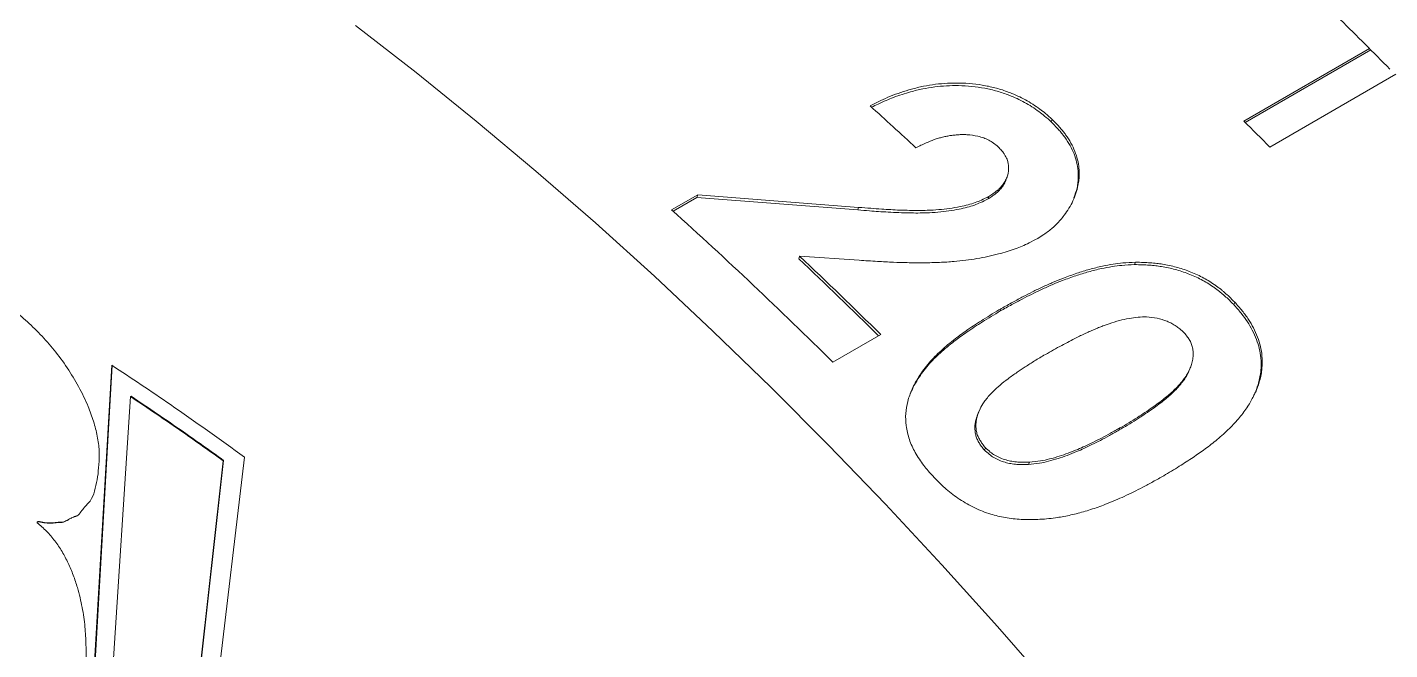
# Model space of a CAD drawing. Header units: inches. Extents: x 0.1 to 10.9, y 0 to 8.5.
# Drawn here: x 9.3516 to 9.6139, y 7.2176 to 7.3374 of the extents above; entities that cross this region are included whole.
import ezdxf

# ---------------------------------------------------------------- set-up
doc = ezdxf.new("R2010")
doc.units = ezdxf.units.IN
doc.header["$MEASUREMENT"] = 0

msp = doc.modelspace()

# ---------------------------------------------------------------- linework, layer by layer
at = {"color": 7, "linetype": 'Continuous', "lineweight": 18}
for p, q in [((9.58581, 7.31928), (9.61001, 7.33325)), ((9.58605, 7.31905), (9.61024, 7.33301)), ((9.61505, 7.32831), (9.5908, 7.31431)), ((9.54892, 7.31962), (9.54875, 7.31913)), ((9.54009, 7.30813), (9.54026, 7.30862)), ((9.47566, 7.30222), (9.48069, 7.30512)), ((9.47595, 7.30196), (9.48055, 7.30461)), ((9.48069, 7.30512), (9.48055, 7.30461)), ((9.48055, 7.30461), (9.5115, 7.30222)), ((9.48069, 7.30512), (9.51166, 7.30271)), ((9.53673, 7.30481), (9.53657, 7.30432)), ((9.51166, 7.30271), (9.5115, 7.30222)), ((9.50031, 7.29331), (9.50015, 7.29282)), ((9.51175, 7.29253), (9.50031, 7.29331)), ((9.56495, 7.29216), (9.56476, 7.29169)), ((9.53911, 7.28323), (9.53893, 7.28277)), ((9.58405, 7.28448), (9.58385, 7.28403)), ((9.51592, 7.27823), (9.50671, 7.27292)), ((9.36792, 7.27232), (9.36398, 7.20469)), ((9.36801, 7.27226), (9.36408, 7.20475)), ((9.5751, 7.27095), (9.57531, 7.27139)), ((9.36738, 7.20254), (9.37154, 7.26629)), ((9.37164, 7.26635), (9.37154, 7.26629)), ((9.53487, 7.26358), (9.53467, 7.26312)), ((9.56176, 7.25982), (9.56197, 7.26026)), ((9.53588, 7.25602), (9.53608, 7.25647)), ((9.38933, 7.25396), (9.384, 7.20609)), ((9.38943, 7.25403), (9.3841, 7.20615)), ((9.38767, 7.20604), (9.39347, 7.25462)), ((9.38943, 7.25403), (9.38933, 7.25396)), ((9.54435, 7.25324), (9.54456, 7.25368)), ((9.35367, 7.24229), (9.35356, 7.24223)), ((9.35356, 7.24223), (9.35356, 7.24203)), ((9.36002, 7.2429), (9.35989, 7.24282))]:
    msp.add_line(p, q, dxfattribs=at)
at = {"color": 7, "linetype": 'Continuous', "lineweight": 18, "flags": 128}
msp.add_lwpolyline([(9.61875, 7.11882), (9.60929, 7.13243), (9.59965, 7.14586), (9.58984, 7.15909), (9.57986, 7.17213), (9.56972, 7.18495), (9.55942, 7.19755), (9.54898, 7.20993), (9.5384, 7.22206), (9.52768, 7.23396), (9.51684, 7.24559), (9.50587, 7.25697), (9.4948, 7.26808), (9.48363, 7.27891), (9.47236, 7.28946), (9.461, 7.29971), (9.44956, 7.30967), (9.43805, 7.31932), (9.42648, 7.32866), (9.41485, 7.33769)], dxfattribs=at)
at = {"color": 7, "linetype": 'Continuous', "lineweight": 18}
for centre, radius, start, end in [((8.94709, 6.67233), 0.93609, 44.57554, 45.39912), ((8.93811, 6.68412), 0.85947, 47.1435, 47.94198), ((8.94443, 6.67066), 0.91219, 44.87939, 45.32142), ((8.88837, 6.6488), 0.87856, 45.26661, 48.05085), ((8.88719, 6.64337), 0.8935, 45.27838, 46.66993), ((8.88786, 6.64375), 0.8923, 45.29956, 46.66999)]:
    msp.add_arc(centre, radius, start, end, dxfattribs=at)
for points, knots in [([(9.51386, 7.32225), (9.51455, 7.3226), (9.51583, 7.32323), (9.5178, 7.3241), (9.51975, 7.32483), (9.52187, 7.32548), (9.52409, 7.32601), (9.52641, 7.3264), (9.52872, 7.32661), (9.53111, 7.32665), (9.53357, 7.32651), (9.53606, 7.32615), (9.53847, 7.32559), (9.54054, 7.32489), (9.5423, 7.32414), (9.54378, 7.3234), (9.5452, 7.32256), (9.54648, 7.32169), (9.54773, 7.3207), (9.54849, 7.32001), (9.54892, 7.31962)], [0, 0, 0, 0, 0.069778, 0.128243, 0.190171, 0.250031, 0.316117, 0.379505, 0.440643, 0.500031, 0.565713, 0.628703, 0.689832, 0.750008, 0.79192, 0.833473, 0.874991, 0.917577, 0.953698, 1, 1, 1, 1]), ([(9.51417, 7.32197), (9.51458, 7.32217), (9.51549, 7.32263), (9.51688, 7.32326), (9.51842, 7.32389), (9.51999, 7.32445), (9.52187, 7.32501), (9.52395, 7.32551), (9.52626, 7.32589), (9.52857, 7.32611), (9.53097, 7.32615), (9.53342, 7.326), (9.53591, 7.32565), (9.53831, 7.32509), (9.54039, 7.32439), (9.54215, 7.32365), (9.54363, 7.32291), (9.54504, 7.32207), (9.54632, 7.32119), (9.54757, 7.32021), (9.54833, 7.31952), (9.54875, 7.31913)], [0, 0, 0, 0, 0.04233, 0.09258, 0.137598, 0.189989, 0.238656, 0.305797, 0.370183, 0.432268, 0.492559, 0.559268, 0.623224, 0.68527, 0.746329, 0.788885, 0.831052, 0.87316, 0.916399, 0.953039, 1, 1, 1, 1]), ([(9.54892, 7.31962), (9.54919, 7.31934), (9.54972, 7.3188), (9.55043, 7.31803), (9.55102, 7.31734), (9.55175, 7.31637), (9.55255, 7.3151), (9.55332, 7.31349), (9.55384, 7.31186), (9.55408, 7.3104), (9.55414, 7.30912), (9.55407, 7.30802), (9.5538, 7.30626), (9.55301, 7.30389), (9.55169, 7.30174), (9.55052, 7.30031), (9.54976, 7.29948), (9.54899, 7.29875), (9.54818, 7.29808), (9.54723, 7.29742), (9.54653, 7.29697), (9.54614, 7.29672)], [0, 0, 0, 0, 0.037355, 0.070603, 0.099789, 0.124984, 0.188474, 0.249973, 0.310879, 0.372276, 0.413929, 0.456436, 0.50003, 0.621929, 0.748087, 0.791665, 0.834249, 0.874964, 0.910464, 0.950456, 1, 1, 1, 1]), ([(9.54875, 7.31913), (9.54903, 7.31885), (9.54956, 7.31831), (9.55027, 7.31754), (9.55086, 7.31685), (9.55159, 7.31589), (9.55238, 7.31462), (9.55316, 7.313), (9.55367, 7.31137), (9.55391, 7.30992), (9.55396, 7.30864), (9.5539, 7.30754), (9.5537, 7.30615), (9.55333, 7.30518), (9.55309, 7.30457)], [0, 0, 0, 0, 0.064659, 0.1222, 0.172704, 0.216292, 0.326214, 0.432614, 0.538075, 0.644379, 0.716492, 0.790081, 0.865549, 1, 1, 1, 1]), ([(9.53853, 7.31435), (9.53823, 7.31459), (9.53767, 7.31506), (9.53673, 7.31565), (9.53572, 7.31609), (9.53431, 7.3165), (9.53296, 7.31668), (9.53176, 7.31671), (9.53099, 7.31669), (9.53021, 7.31663), (9.52942, 7.31654), (9.52862, 7.3164), (9.52782, 7.31622), (9.52701, 7.316), (9.52593, 7.31565), (9.52447, 7.31505), (9.52334, 7.31449), (9.52269, 7.31416)], [0, 0, 0, 0, 0.067513, 0.126937, 0.185669, 0.24822, 0.367298, 0.409705, 0.453789, 0.499735, 0.546284, 0.594432, 0.644332, 0.696119, 0.749915, 0.857349, 1, 1, 1, 1]), ([(9.53673, 7.30481), (9.53698, 7.30497), (9.53745, 7.30527), (9.53808, 7.30573), (9.5386, 7.30616), (9.53913, 7.30668), (9.53963, 7.30733), (9.54008, 7.30812), (9.54044, 7.30912), (9.54058, 7.3101), (9.54049, 7.31104), (9.54034, 7.31165), (9.54014, 7.31218), (9.53991, 7.31264), (9.5396, 7.31313), (9.53914, 7.3137), (9.53875, 7.31411), (9.53853, 7.31435)], [0, 0, 0, 0, 0.07393, 0.140117, 0.19872, 0.249971, 0.336471, 0.419427, 0.49999, 0.629579, 0.690506, 0.749886, 0.792375, 0.833943, 0.874963, 0.927106, 1, 1, 1, 1]), ([(9.53657, 7.30432), (9.53681, 7.30448), (9.53728, 7.30478), (9.53791, 7.30524), (9.53844, 7.30567), (9.53896, 7.3062), (9.53946, 7.30685), (9.53987, 7.30753), (9.54002, 7.30798), (9.54007, 7.30814)], [0, 0, 0, 0, 0.1573619, 0.2987069, 0.4243875, 0.5349061, 0.7200401, 0.8975158, 1, 1, 1, 1]), ([(9.5115, 7.30222), (9.51226, 7.30216), (9.51359, 7.30205), (9.51555, 7.3019), (9.51743, 7.30178), (9.51937, 7.30169), (9.52128, 7.30163), (9.52305, 7.30161), (9.52492, 7.30165), (9.52691, 7.30176), (9.52902, 7.302), (9.5309, 7.30232), (9.53253, 7.3027), (9.53391, 7.30311), (9.53524, 7.30366), (9.53609, 7.30408), (9.53657, 7.30432)], [0, 0, 0, 0, 0.085608, 0.149943, 0.220739, 0.297779, 0.369969, 0.437363, 0.500025, 0.585856, 0.66905, 0.749977, 0.81493, 0.874996, 0.929436, 1, 1, 1, 1]), ([(9.51166, 7.30271), (9.51245, 7.30265), (9.51393, 7.30253), (9.51599, 7.30238), (9.51784, 7.30226), (9.51963, 7.30217), (9.52144, 7.30212), (9.52321, 7.3021), (9.52509, 7.30214), (9.52708, 7.30225), (9.52918, 7.30248), (9.53106, 7.30281), (9.5327, 7.30319), (9.53408, 7.3036), (9.53541, 7.30414), (9.53626, 7.30457), (9.53673, 7.30481)], [0, 0, 0, 0, 0.089436, 0.166726, 0.23188, 0.297817, 0.370006, 0.437409, 0.500092, 0.585907, 0.669096, 0.75003, 0.81493, 0.875027, 0.929426, 1, 1, 1, 1]), ([(9.54614, 7.29672), (9.54559, 7.29644), (9.5446, 7.29593), (9.54317, 7.29525), (9.54176, 7.2947), (9.54025, 7.2942), (9.53849, 7.2937), (9.53655, 7.29324), (9.53444, 7.29283), (9.53227, 7.29251), (9.52987, 7.29226), (9.52719, 7.2921), (9.52417, 7.29203), (9.5212, 7.29205), (9.51821, 7.29215), (9.51513, 7.29231), (9.51293, 7.29246), (9.51175, 7.29253)], [0, 0, 0, 0, 0.058518, 0.105654, 0.148389, 0.197566, 0.249983, 0.311605, 0.37371, 0.436453, 0.499985, 0.577624, 0.660908, 0.749997, 0.821591, 0.904913, 1, 1, 1, 1]), ([(9.53893, 7.28277), (9.53967, 7.28318), (9.54107, 7.28396), (9.54306, 7.28503), (9.54495, 7.286), (9.54687, 7.28692), (9.54886, 7.28781), (9.55106, 7.28871), (9.55339, 7.28955), (9.55589, 7.29033), (9.55824, 7.29091), (9.56037, 7.29132), (9.5625, 7.29158), (9.56394, 7.29165), (9.56476, 7.29169)], [0, 0, 0, 0, 0.097169, 0.182941, 0.257338, 0.337044, 0.421745, 0.500057, 0.599512, 0.691617, 0.782147, 0.855006, 0.918271, 1, 1, 1, 1]), ([(9.53911, 7.28323), (9.53986, 7.28365), (9.54126, 7.28443), (9.54326, 7.2855), (9.54518, 7.28649), (9.5471, 7.28741), (9.54909, 7.2883), (9.55126, 7.28918), (9.55357, 7.29002), (9.55608, 7.2908), (9.55842, 7.29137), (9.56056, 7.29179), (9.56268, 7.29204), (9.56413, 7.29212), (9.56495, 7.29216)], [0, 0, 0, 0, 0.097622, 0.183389, 0.257321, 0.341863, 0.422744, 0.500032, 0.599458, 0.691567, 0.782101, 0.854969, 0.918243, 1, 1, 1, 1]), ([(9.56476, 7.29169), (9.56526, 7.29168), (9.56622, 7.29166), (9.56758, 7.29159), (9.56881, 7.29148), (9.57047, 7.29125), (9.57258, 7.2908), (9.57515, 7.28997), (9.57761, 7.28886), (9.57934, 7.28782), (9.58042, 7.28705), (9.58096, 7.28666), (9.58147, 7.28624), (9.58208, 7.28573), (9.58287, 7.28499), (9.58349, 7.28438), (9.58385, 7.28403)], [0, 0, 0, 0, 0.073189, 0.139204, 0.198141, 0.250136, 0.377568, 0.500098, 0.625896, 0.749949, 0.78143, 0.812735, 0.843904, 0.874981, 0.927032, 1, 1, 1, 1]), ([(9.56495, 7.29216), (9.56545, 7.29215), (9.56641, 7.29212), (9.56777, 7.29205), (9.569, 7.29194), (9.57066, 7.29171), (9.57277, 7.29126), (9.57535, 7.29043), (9.5778, 7.28932), (9.57954, 7.28827), (9.58062, 7.28751), (9.58116, 7.28711), (9.58167, 7.2867), (9.58228, 7.28618), (9.58308, 7.28544), (9.58369, 7.28483), (9.58405, 7.28448)], [0, 0, 0, 0, 0.073147, 0.139131, 0.198049, 0.250036, 0.377421, 0.499969, 0.625757, 0.749863, 0.78133, 0.812637, 0.843825, 0.874936, 0.926981, 1, 1, 1, 1]), ([(9.3395, 7.28957), (9.34048, 7.28897), (9.34245, 7.28776), (9.34542, 7.28575), (9.34839, 7.28353), (9.35132, 7.28107), (9.35417, 7.27833), (9.35687, 7.27527), (9.35937, 7.27189), (9.36159, 7.26825), (9.36327, 7.26476), (9.36445, 7.26154), (9.36518, 7.25866), (9.36557, 7.25582), (9.36547, 7.25409), (9.36542, 7.25321)], [0, 0, 0, 0, 0.081507, 0.164575, 0.248226, 0.33176, 0.41487, 0.497773, 0.581174, 0.664763, 0.747815, 0.809767, 0.871816, 0.934794, 1, 1, 1, 1]), ([(9.52621, 7.25071), (9.52582, 7.25114), (9.52512, 7.25191), (9.52415, 7.25309), (9.52333, 7.25427), (9.52256, 7.25551), (9.52191, 7.25678), (9.52141, 7.25807), (9.52104, 7.25938), (9.52073, 7.26106), (9.52066, 7.26309), (9.52099, 7.26503), (9.52148, 7.26658), (9.52196, 7.26777), (9.52256, 7.26897), (9.52359, 7.2707), (9.52515, 7.27283), (9.52755, 7.27522), (9.53008, 7.27732), (9.53282, 7.27931), (9.53577, 7.28124), (9.53795, 7.28254), (9.53911, 7.28323)], [0, 0, 0, 0, 0.035307, 0.062502, 0.093439, 0.125013, 0.155485, 0.1863, 0.217723, 0.250004, 0.306584, 0.366299, 0.397752, 0.43044, 0.464484, 0.499991, 0.583743, 0.663306, 0.749956, 0.822213, 0.905524, 1, 1, 1, 1]), ([(9.52156, 7.26675), (9.52175, 7.2672), (9.52219, 7.26821), (9.52331, 7.27012), (9.52496, 7.27237), (9.52736, 7.27476), (9.52989, 7.27685), (9.53263, 7.27884), (9.53559, 7.28078), (9.53777, 7.28208), (9.53893, 7.28277)], [0, 0, 0, 0, 0.063759, 0.144184, 0.287559, 0.42376, 0.572011, 0.695736, 0.838337, 1, 1, 1, 1]), ([(9.58405, 7.28448), (9.58455, 7.28392), (9.5855, 7.28284), (9.58671, 7.28118), (9.58771, 7.2795), (9.58849, 7.27776), (9.58904, 7.27596), (9.58937, 7.27394), (9.58937, 7.2717), (9.589, 7.26977), (9.58854, 7.26834), (9.58816, 7.26736), (9.5877, 7.26638), (9.58717, 7.2654), (9.58631, 7.264), (9.58498, 7.26221), (9.583, 7.26008), (9.58076, 7.25807), (9.57841, 7.25624), (9.57596, 7.25453), (9.5733, 7.25282), (9.57138, 7.25167), (9.57038, 7.25107)], [0, 0, 0, 0, 0.0445859, 0.0861095, 0.1249516, 0.166879, 0.2083539, 0.2499707, 0.306983, 0.3668685, 0.3919176, 0.4176868, 0.4442377, 0.4716269, 0.4999057, 0.5646598, 0.6345463, 0.7099962, 0.779958, 0.8456876, 0.9190151, 1, 1, 1, 1]), ([(9.58385, 7.28403), (9.58434, 7.28347), (9.5853, 7.28239), (9.5865, 7.28074), (9.5875, 7.27905), (9.58828, 7.27732), (9.58883, 7.27552), (9.58916, 7.2735), (9.58915, 7.27126), (9.58878, 7.26934), (9.58832, 7.2679), (9.58797, 7.267), (9.5877, 7.26643), (9.58758, 7.26618)], [0, 0, 0, 0, 0.101725, 0.196448, 0.285039, 0.380733, 0.475367, 0.570297, 0.700458, 0.837175, 0.894359, 0.953187, 1, 1, 1, 1]), ([(9.57433, 7.27855), (9.57405, 7.27881), (9.57355, 7.27927), (9.57277, 7.27989), (9.57194, 7.28038), (9.57073, 7.28094), (9.56909, 7.28145), (9.56719, 7.28166), (9.5654, 7.2816), (9.56365, 7.28136), (9.56178, 7.28093), (9.56026, 7.28046), (9.55908, 7.28004), (9.55826, 7.27973), (9.5574, 7.27938), (9.55651, 7.279), (9.55559, 7.27858), (9.55463, 7.27814), (9.553, 7.27734), (9.55063, 7.27611), (9.54865, 7.27499), (9.5476, 7.2744)], [0, 0, 0, 0, 0.035884, 0.064487, 0.093161, 0.124259, 0.186237, 0.249704, 0.302665, 0.361593, 0.427145, 0.499799, 0.529485, 0.560929, 0.594148, 0.629153, 0.665956, 0.704565, 0.744987, 0.865553, 1, 1, 1, 1]), ([(9.56197, 7.26026), (9.56309, 7.26093), (9.5652, 7.26219), (9.56805, 7.26408), (9.57041, 7.26581), (9.57206, 7.26721), (9.57316, 7.26832), (9.57388, 7.26914), (9.5745, 7.26997), (9.57502, 7.27079), (9.57543, 7.27162), (9.57577, 7.27252), (9.576, 7.27349), (9.57609, 7.27451), (9.57601, 7.27545), (9.57578, 7.27631), (9.57545, 7.27707), (9.57495, 7.27781), (9.57455, 7.27829), (9.57433, 7.27855)], [0, 0, 0, 0, 0.152246, 0.286197, 0.40205, 0.500108, 0.547333, 0.592122, 0.634613, 0.674967, 0.713374, 0.750052, 0.795428, 0.83686, 0.875058, 0.906801, 0.937543, 0.964995, 1, 1, 1, 1]), ([(9.39347, 7.25462), (9.38872, 7.25805), (9.38022, 7.26419), (9.37167, 7.26984), (9.36792, 7.27232)], [0, 0, 0, 0, 0.559982, 1, 1, 1, 1]), ([(9.5476, 7.2744), (9.54691, 7.27399), (9.5456, 7.27321), (9.54379, 7.27208), (9.54208, 7.27094), (9.54045, 7.26977), (9.53891, 7.26853), (9.5377, 7.26745), (9.53679, 7.26651), (9.53612, 7.2657), (9.53547, 7.26477), (9.53488, 7.26368), (9.53448, 7.26258), (9.53429, 7.26164), (9.5342, 7.26065), (9.5343, 7.25965), (9.53462, 7.25866), (9.53498, 7.25793), (9.53547, 7.2572), (9.53587, 7.25673), (9.53608, 7.25647)], [0, 0, 0, 0, 0.095885, 0.181338, 0.256394, 0.344587, 0.425792, 0.500179, 0.546472, 0.590673, 0.632943, 0.69312, 0.750097, 0.784199, 0.816197, 0.875056, 0.906038, 0.935709, 0.965463, 1, 1, 1, 1]), ([(9.56176, 7.25982), (9.56288, 7.26049), (9.56499, 7.26175), (9.56784, 7.26364), (9.5702, 7.26537), (9.57185, 7.26677), (9.57295, 7.26788), (9.57367, 7.2687), (9.57429, 7.26952), (9.57477, 7.27027), (9.575, 7.27076), (9.57509, 7.27095)], [0, 0, 0, 0, 0.21682, 0.407585, 0.572574, 0.712218, 0.77947, 0.84325, 0.903756, 0.961216, 1, 1, 1, 1]), ([(9.37154, 7.26629), (9.37489, 7.26403), (9.38083, 7.26004), (9.38675, 7.25581), (9.38933, 7.25396)], [0, 0, 0, 0, 0.5647955, 1, 1, 1, 1]), ([(9.37164, 7.26635), (9.375, 7.2641), (9.38094, 7.2601), (9.38686, 7.25587), (9.38943, 7.25403)], [0, 0, 0, 0, 0.5647955, 1, 1, 1, 1]), ([(9.53467, 7.26311), (9.53452, 7.26273), (9.53427, 7.2621), (9.53409, 7.26118), (9.534, 7.2602), (9.5341, 7.2592), (9.53442, 7.25821), (9.53478, 7.25748), (9.53527, 7.25675), (9.53567, 7.25628), (9.53588, 7.25602)], [0, 0, 0, 0, 0.176365, 0.288802, 0.394294, 0.5883, 0.690402, 0.788174, 0.88621, 1, 1, 1, 1]), ([(9.54435, 7.25324), (9.54506, 7.25331), (9.54638, 7.25343), (9.54826, 7.25385), (9.55004, 7.25437), (9.55184, 7.25499), (9.55351, 7.25565), (9.55509, 7.25634), (9.55661, 7.25707), (9.55824, 7.25789), (9.55997, 7.25881), (9.56115, 7.25948), (9.56176, 7.25982)], [0, 0, 0, 0, 0.105193, 0.196551, 0.296633, 0.394942, 0.499952, 0.583694, 0.675519, 0.775483, 0.883632, 1, 1, 1, 1]), ([(9.54456, 7.25368), (9.54527, 7.25375), (9.54659, 7.25387), (9.54847, 7.25429), (9.55025, 7.25481), (9.55205, 7.25543), (9.55372, 7.25609), (9.5553, 7.25678), (9.55682, 7.25751), (9.55845, 7.25833), (9.56018, 7.25925), (9.56136, 7.25992), (9.56197, 7.26026)], [0, 0, 0, 0, 0.105207, 0.196571, 0.296654, 0.394963, 0.499971, 0.583711, 0.675532, 0.775492, 0.883637, 1, 1, 1, 1]), ([(9.53608, 7.25647), (9.53638, 7.25619), (9.53693, 7.25566), (9.53788, 7.25499), (9.53892, 7.25448), (9.54003, 7.25409), (9.54118, 7.25382), (9.54215, 7.2537), (9.543, 7.25366), (9.54374, 7.25366), (9.54427, 7.25367), (9.54456, 7.25368)], [0, 0, 0, 0, 0.135671, 0.249749, 0.370056, 0.499714, 0.620863, 0.749806, 0.818602, 0.901943, 1, 1, 1, 1]), ([(9.53588, 7.25602), (9.53618, 7.25574), (9.53673, 7.25522), (9.53768, 7.25454), (9.53871, 7.25403), (9.53982, 7.25364), (9.54097, 7.25338), (9.54194, 7.25325), (9.54279, 7.25321), (9.54353, 7.25321), (9.54406, 7.25323), (9.54435, 7.25324)], [0, 0, 0, 0, 0.13561, 0.249643, 0.369921, 0.499569, 0.620729, 0.749704, 0.818524, 0.9019, 1, 1, 1, 1]), ([(9.36542, 7.25321), (9.36536, 7.25241), (9.36524, 7.25081), (9.36474, 7.24866), (9.36423, 7.24684), (9.3634, 7.24577), (9.36264, 7.24502), (9.36199, 7.24413), (9.3613, 7.24325), (9.36021, 7.24305), (9.35934, 7.24247), (9.35838, 7.24202), (9.35718, 7.24209), (9.35609, 7.24186), (9.35483, 7.24202), (9.35398, 7.24216), (9.35356, 7.24223)], [0, 0, 0, 0, 0.104675, 0.209299, 0.314034, 0.374972, 0.436349, 0.498023, 0.559872, 0.621273, 0.682919, 0.744709, 0.80622, 0.870866, 0.935358, 1, 1, 1, 1]), ([(9.57038, 7.25107), (9.56969, 7.25069), (9.56837, 7.24995), (9.56642, 7.2489), (9.56457, 7.24796), (9.56283, 7.24712), (9.56105, 7.24632), (9.55937, 7.24564), (9.55776, 7.24504), (9.55634, 7.24456), (9.55494, 7.24413), (9.55356, 7.24376), (9.5522, 7.24345), (9.55086, 7.24318), (9.54887, 7.24287), (9.54624, 7.24262), (9.5435, 7.24262), (9.54141, 7.24279), (9.53993, 7.243), (9.53848, 7.2433), (9.5365, 7.24383), (9.53397, 7.24482), (9.53156, 7.2462), (9.52977, 7.24747), (9.52855, 7.24844), (9.52737, 7.24953), (9.52663, 7.25028), (9.52621, 7.25071)], [0, 0, 0, 0, 0.054056, 0.10471, 0.151974, 0.195867, 0.236409, 0.283553, 0.317549, 0.350475, 0.382357, 0.413226, 0.443116, 0.472064, 0.500109, 0.570457, 0.6349, 0.665204, 0.6944, 0.722642, 0.750102, 0.812047, 0.874975, 0.906266, 0.937491, 0.964612, 1, 1, 1, 1]), ([(9.36111, 7.24334), (9.36085, 7.24325), (9.36047, 7.24313), (9.36013, 7.24293), (9.36002, 7.24287)], [0, 0, 0, 0, 0.681471, 1, 1, 1, 1]), ([(9.35356, 7.24203), (9.35417, 7.24151), (9.35537, 7.24049), (9.35699, 7.23857), (9.35838, 7.23649), (9.35955, 7.23425), (9.36053, 7.23193), (9.36148, 7.22906), (9.36227, 7.22572), (9.36281, 7.22202), (9.3629, 7.21968), (9.36294, 7.21852)], [0, 0, 0, 0, 0.095333, 0.185809, 0.274626, 0.364043, 0.455319, 0.548846, 0.699443, 0.851504, 1, 1, 1, 1]), ([(9.35962, 7.24266), (9.35955, 7.24262), (9.35918, 7.24242), (9.35849, 7.24207), (9.35729, 7.24215), (9.35619, 7.24192), (9.35493, 7.24208), (9.35409, 7.24222), (9.35367, 7.24229)], [0, 0, 0, 0, 0.037973, 0.225444, 0.41207, 0.608205, 0.803875, 1, 1, 1, 1]), ([(9.36294, 7.21852), (9.36297, 7.21726), (9.36302, 7.21475), (9.36317, 7.2112), (9.36346, 7.20786), (9.3638, 7.20575), (9.36398, 7.20469)], [0, 0, 0, 0, 0.280313, 0.560455, 0.780096, 1, 1, 1, 1])]:
    msp.add_open_spline(points, degree=3, knots=knots, dxfattribs=at)

doc.saveas('drawing.dxf')
